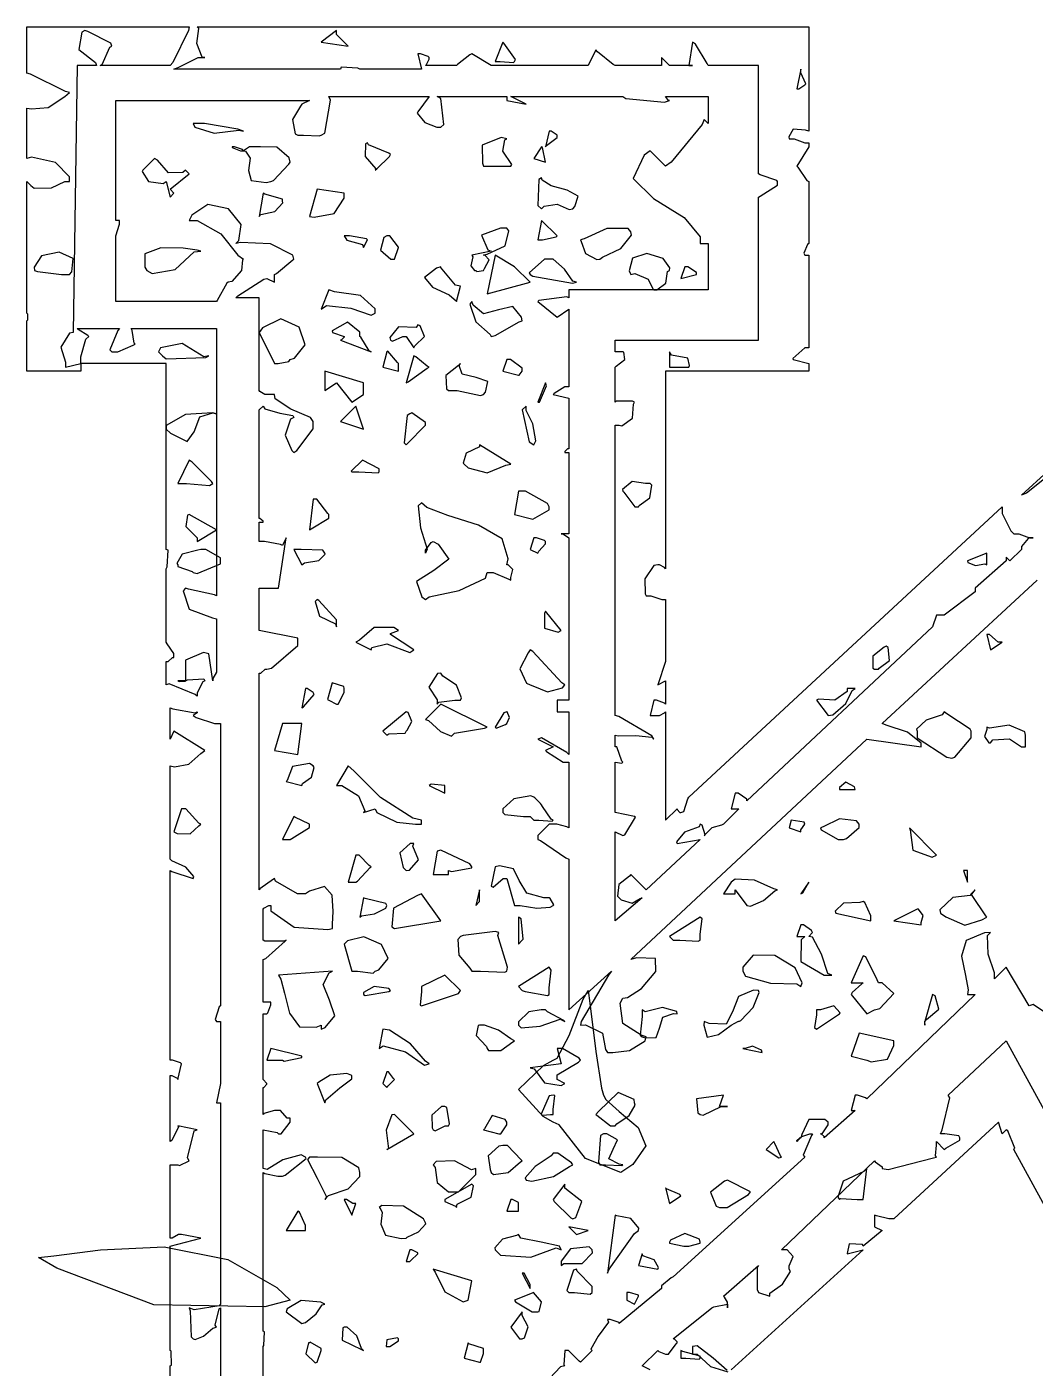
# Model space of a CAD drawing. Extents: x 103 to 248, y 22 to 332.
# Drawn here: x 201.79 to 210.98, y 209.46 to 221.69 of the extents above; entities that cross this region are included whole.
import ezdxf

# ---------------------------------------------------------------- set-up
doc = ezdxf.new("R2010")
doc.units = 0
doc.header["$MEASUREMENT"] = 0

msp = doc.modelspace()

# ---------------------------------------------------------------- linework, layer by layer
at = {"color": 7}
for points in [[(202.212, 218.899), (202.179, 218.893), (202.098, 218.766), (202.142, 218.628), (202.142, 218.582), (202.282, 218.616), (202.282, 218.546), (201.789, 218.546), (201.789, 219.005), (201.797, 219.013), (201.797, 219.067), (201.789, 219.075), (201.789, 220.274), (201.825, 220.24), (201.856, 220.216), (202.014, 220.217), (202.136, 220.274), (202.178, 220.274), (202.178, 220.318), (202.049, 220.448), (201.833, 220.496), (201.789, 220.486), (201.789, 220.945), (201.833, 220.937), (201.983, 220.949), (202.134, 221.051), (202.178, 221.085), (202.142, 221.095), (201.823, 221.254), (201.789, 221.262), (201.789, 221.685), (203.27, 221.685), (203.261, 221.651), (203.12, 221.36), (203.094, 221.332), (202.458, 221.332), (202.476, 221.342), (202.547, 221.5), (202.565, 221.508), (202.555, 221.536), (202.344, 221.642), (202.318, 221.651), (202.289, 221.635), (202.264, 221.478), (202.414, 221.36), (202.424, 221.332), (202.248, 221.332), (202.212, 218.899)], [(203.412, 221.404), (203.387, 221.409), (203.337, 221.532), (203.358, 221.669), (203.34, 221.685), (208.915, 221.685), (208.915, 220.733), (208.887, 220.743), (208.773, 220.752), (208.733, 220.681), (208.738, 220.663), (208.782, 220.663), (208.881, 220.627), (208.915, 220.627), (208.915, 220.592), (208.808, 220.416), (208.817, 220.407), (208.897, 220.284), (208.915, 220.274), (208.915, 219.71), (208.905, 219.702), (208.871, 219.622), (208.88, 219.604), (208.915, 219.604), (208.915, 218.758), (208.879, 218.758), (208.769, 218.663), (208.774, 218.652), (208.915, 218.616), (208.915, 218.546), (207.61, 218.546), (207.61, 216.746), (207.6, 216.756), (207.555, 216.782), (207.54, 216.782), (207.504, 216.774), (207.42, 216.654), (207.424, 216.517), (207.433, 216.499), (207.477, 216.499), (207.577, 216.465), (207.61, 216.465), (207.61, 215.9), (207.54, 215.688), (207.61, 215.724), (207.61, 215.511), (207.6, 215.521), (207.527, 215.547), (207.504, 215.547), (207.469, 215.407), (207.54, 215.407), (207.556, 215.407), (207.6, 215.433), (207.61, 215.441), (207.61, 214.453), (207.716, 214.559), (207.716, 214.551), (207.741, 214.525), (207.75, 214.525), (207.777, 214.534), (207.812, 214.649), (207.822, 214.665), (210.679, 217.311), (210.679, 217.25), (210.757, 217.092), (210.785, 217.065), (210.829, 217.065), (210.928, 217.029), (210.961, 217.029), (210.961, 217.029), (210.934, 217.029), (210.925, 217.029), (210.916, 217.02), (210.855, 216.947), (210.855, 216.922), (210.749, 216.818), (210.715, 216.852), (210.715, 216.818), (210.432, 216.57), (210.432, 216.535), (210.149, 216.323), (210.131, 216.323), (210.092, 216.323), (210.079, 216.323), (210.043, 216.217), (208.351, 214.629), (208.351, 214.647), (208.271, 214.701), (208.245, 214.701), (208.209, 214.559), (208.279, 214.559), (208.139, 214.419), (208.121, 214.41), (208.033, 214.383), (208.033, 214.383), (207.963, 214.313), (207.971, 214.322), (207.945, 214.41), (207.927, 214.419), (207.917, 214.393), (207.782, 214.344), (207.709, 214.256), (207.716, 214.242), (207.927, 214.277), (207.433, 213.819), (207.293, 213.96), (207.283, 213.943), (207.185, 213.867), (207.172, 213.763), (207.187, 213.747), (207.207, 213.727), (207.305, 213.697), (207.38, 213.739), (207.397, 213.747), (207.151, 213.537), (207.151, 214.348), (207.221, 214.313), (207.239, 214.322), (207.336, 214.481), (207.327, 214.489), (207.151, 214.525), (207.151, 214.982), (207.151, 214.982), (207.211, 214.974), (207.221, 214.982), (207.211, 214.992), (207.166, 215.124), (207.151, 215.124), (207.151, 215.23), (207.177, 215.222), (207.339, 215.226), (207.486, 215.212), (207.504, 215.194), (207.486, 215.222), (207.185, 215.398), (207.151, 215.407), (207.151, 218.053), (207.187, 218.053), (207.213, 218.048), (207.309, 218.119), (207.318, 218.247), (207.327, 218.263), (207.309, 218.273), (207.159, 218.273), (207.151, 218.263), (207.151, 218.582), (207.159, 218.591), (207.239, 218.652), (207.229, 218.719), (207.221, 218.722), (207.203, 218.722), (207.151, 218.722), (207.151, 218.722), (207.151, 218.828), (208.456, 218.828), (208.456, 220.133), (208.474, 220.143), (208.632, 220.242), (208.632, 220.274), (208.623, 220.284), (208.474, 220.337), (208.456, 220.346), (208.456, 221.332), (207.998, 221.332), (207.989, 221.35), (207.882, 221.528), (207.856, 221.544), (207.822, 221.332), (207.856, 221.332), (207.646, 221.332), (207.574, 221.404), (207.574, 221.332), (207.151, 221.332), (207.133, 221.342), (206.991, 221.458), (206.974, 221.474), (206.904, 221.332), (206.022, 221.332), (205.846, 221.438), (205.828, 221.43), (205.714, 221.342), (205.705, 221.332), (205.423, 221.332), (205.431, 221.342), (205.457, 221.389), (205.457, 221.404), (205.448, 221.414), (205.376, 221.438), (205.353, 221.438), (205.387, 221.298), (204.823, 221.298), (204.806, 221.307), (204.655, 221.316), (204.647, 221.298), (203.13, 221.298), (203.174, 221.316), (203.352, 221.404), (203.412, 221.404)], [(204.611, 221.651), (204.471, 221.544), (204.717, 221.508), (204.717, 221.508), (204.611, 221.616), (204.611, 221.651)], [(206.058, 221.368), (206.102, 221.368), (206.225, 221.36), (206.235, 221.368), (206.243, 221.386), (206.137, 221.536), (206.128, 221.544), (206.058, 221.368)], [(208.808, 221.121), (208.826, 221.121), (208.88, 221.156), (208.88, 221.156), (208.889, 221.166), (208.844, 221.265), (208.844, 221.298), (208.808, 221.121)], [(203.306, 220.803), (203.32, 220.769), (203.495, 220.716), (203.721, 220.743), (203.765, 220.733), (203.711, 220.751), (203.407, 220.803), (203.306, 220.803)], [(205.952, 220.416), (206.199, 220.416), (206.208, 220.43), (206.127, 220.552), (206.145, 220.655), (206.163, 220.663), (206.113, 220.675), (205.938, 220.606), (205.942, 220.443), (205.952, 220.416)], [(206.551, 220.733), (206.515, 220.592), (206.524, 220.602), (206.622, 220.675), (206.622, 220.698), (206.622, 220.698), (206.568, 220.733), (206.551, 220.733)], [(203.659, 220.592), (203.659, 220.584), (203.737, 220.556), (203.765, 220.556), (203.781, 220.553), (203.823, 220.489), (203.808, 220.376), (203.834, 220.284), (203.969, 220.267), (204.012, 220.274), (204.038, 220.284), (204.178, 220.434), (204.188, 220.45), (204.18, 220.49), (204.068, 220.588), (203.919, 220.592), (203.87, 220.592), (203.87, 220.592), (203.843, 220.592), (203.835, 220.592), (203.817, 220.592), (203.765, 220.556), (203.765, 220.556), (203.755, 220.566), (203.682, 220.592), (203.659, 220.592)], [(204.894, 220.627), (204.877, 220.62), (204.874, 220.504), (204.971, 220.391), (204.964, 220.38), (204.98, 220.39), (205.095, 220.504), (205.104, 220.522), (205.087, 220.532), (204.902, 220.61), (204.894, 220.627)], [(206.411, 220.486), (206.515, 220.45), (206.515, 220.45), (206.489, 220.584), (206.481, 220.592), (206.411, 220.486)], [(203.094, 220.204), (203.27, 220.346), (203.236, 220.38), (203.212, 220.358), (203.08, 220.355), (202.98, 220.47), (202.953, 220.486), (202.847, 220.38), (202.839, 220.365), (202.899, 220.275), (203.032, 220.258), (203.06, 220.274), (203.094, 220.133), (203.13, 220.169), (203.094, 220.204)], [(206.481, 220.31), (206.454, 220.293), (206.445, 220.055), (206.481, 220.027), (206.503, 220.051), (206.622, 220.068), (206.732, 220.02), (206.764, 220.027), (206.783, 220.048), (206.813, 220.141), (206.714, 220.195), (206.569, 220.237), (206.485, 220.288), (206.481, 220.31)], [(204.681, 220.169), (204.435, 220.204), (204.365, 219.957), (204.409, 219.949), (204.589, 219.984), (204.681, 220.124), (204.681, 220.169)], [(203.906, 219.957), (203.922, 219.975), (204.05, 220.001), (204.122, 220.08), (204.118, 220.097), (204.118, 220.115), (203.958, 220.161), (203.942, 220.169), (203.906, 219.957)], [(206.163, 219.851), (206.105, 219.851), (205.934, 219.785), (205.992, 219.651), (206.022, 219.64), (205.846, 219.604), (205.854, 219.588), (205.836, 219.508), (205.869, 219.464), (205.882, 219.464), (205.89, 219.455), (205.952, 219.464), (205.952, 219.464), (205.96, 219.481), (206.004, 219.561), (205.964, 219.604), (205.952, 219.604), (205.986, 219.614), (206.149, 219.688), (206.181, 219.827), (206.163, 219.851)], [(206.481, 219.921), (206.445, 219.745), (206.489, 219.745), (206.612, 219.772), (206.622, 219.781), (206.481, 219.921)], [(207.293, 219.817), (207.269, 219.848), (207.075, 219.847), (206.868, 219.754), (206.834, 219.745), (206.842, 219.728), (206.881, 219.618), (206.983, 219.563), (207.01, 219.568), (207.036, 219.586), (207.203, 219.666), (207.3, 219.786), (207.293, 219.817)], [(204.858, 219.674), (204.894, 219.745), (204.884, 219.754), (204.731, 219.781), (204.681, 219.781), (204.681, 219.781), (204.704, 219.742), (204.848, 219.702), (204.858, 219.674)], [(205.14, 219.568), (205.176, 219.674), (205.176, 219.676), (205.096, 219.781), (205.07, 219.781), (205.044, 219.764), (205.012, 219.648), (205.107, 219.568), (205.14, 219.568)], [(201.859, 219.464), (201.885, 219.455), (202.105, 219.428), (202.178, 219.428), (202.198, 219.452), (202.21, 219.572), (202.084, 219.632), (201.924, 219.597), (201.855, 219.494), (201.859, 219.464)], [(203.376, 219.64), (203.34, 219.65), (203.215, 219.668), (203.01, 219.67), (202.865, 219.615), (202.864, 219.493), (202.883, 219.464), (202.931, 219.437), (203.142, 219.473), (203.313, 219.633), (203.376, 219.64)], [(206.235, 219.498), (206.058, 219.604), (205.986, 219.251), (206.375, 219.358), (206.235, 219.498)], [(207.646, 219.464), (207.65, 219.487), (207.589, 219.572), (207.441, 219.618), (207.308, 219.578), (207.28, 219.46), (207.293, 219.428), (207.329, 219.436), (207.451, 219.385), (207.494, 219.297), (207.504, 219.287), (207.531, 219.287), (207.614, 219.349), (207.628, 219.455), (207.646, 219.464)], [(205.74, 219.322), (205.696, 219.331), (205.559, 219.494), (205.563, 219.498), (205.522, 219.486), (205.412, 219.4), (205.487, 219.313), (205.638, 219.242), (205.706, 219.186), (205.705, 219.181), (205.74, 219.322)], [(206.551, 219.568), (206.507, 219.568), (206.367, 219.443), (206.375, 219.428), (206.401, 219.411), (206.762, 219.349), (206.798, 219.358), (206.765, 219.366), (206.688, 219.476), (206.585, 219.568), (206.551, 219.568)], [(207.786, 219.498), (207.75, 219.392), (207.892, 219.428), (207.892, 219.446), (207.812, 219.498), (207.786, 219.498)], [(204.541, 219.287), (204.471, 219.111), (204.519, 219.144), (204.743, 219.121), (204.928, 219.058), (204.964, 219.075), (204.964, 219.115), (204.83, 219.235), (204.593, 219.269), (204.541, 219.287)], [(205.846, 219.181), (205.826, 219.156), (205.88, 218.996), (206.013, 218.881), (206.022, 218.863), (206.057, 218.873), (206.277, 218.996), (206.305, 219.005), (206.298, 219.04), (206.218, 219.137), (206.089, 219.107), (205.952, 219.069), (205.857, 219.148), (205.846, 219.181)], [(204.928, 218.722), (204.91, 218.732), (204.832, 218.855), (204.823, 218.863), (204.823, 218.899), (204.825, 218.903), (204.712, 218.992), (204.571, 218.914), (204.575, 218.899), (204.681, 218.863), (204.681, 218.855), (204.655, 218.828), (204.647, 218.828), (204.928, 218.722)], [(205.104, 218.828), (205.122, 218.82), (205.215, 218.863), (205.246, 218.863), (205.317, 218.758), (205.325, 218.776), (205.413, 218.864), (205.375, 218.961), (205.353, 218.969), (205.336, 218.946), (205.175, 218.952), (205.098, 218.853), (205.104, 218.828)], [(203.483, 215.724), (203.447, 215.97), (203.4, 215.983), (203.235, 215.914), (203.236, 215.772), (203.236, 215.724), (203.236, 215.724), (203.182, 215.724), (203.164, 215.724), (203.178, 215.717), (203.236, 215.722), (203.236, 215.724), (203.252, 215.733), (203.402, 215.742), (203.412, 215.724), (203.394, 215.715), (203.34, 215.616), (203.34, 215.583), (203.323, 215.601), (203.086, 215.698), (203.06, 215.688), (203.06, 215.9), (203.076, 215.9), (203.116, 215.936), (203.13, 215.936), (203.13, 215.972), (203.068, 216.06), (203.06, 216.076), (203.06, 216.746), (203.068, 216.764), (203.076, 216.914), (203.06, 216.922), (203.06, 218.616), (202.282, 218.616), (202.282, 218.678), (202.326, 218.837), (202.354, 218.863), (202.344, 218.873), (202.256, 218.926), (202.248, 218.935), (202.635, 218.935), (202.617, 218.917), (202.547, 218.74), (202.565, 218.722), (202.617, 218.722), (202.759, 218.784), (202.777, 218.792), (202.767, 218.802), (202.75, 218.917), (202.741, 218.935), (203.517, 218.935), (203.517, 218.157), (203.481, 218.167), (203.235, 218.153), (203.06, 218.051), (203.06, 218.017), (203.098, 217.981), (203.25, 217.905), (203.314, 217.995), (203.365, 218.131), (203.484, 218.168), (203.517, 218.157), (203.517, 216.499), (203.499, 216.509), (203.262, 216.561), (203.236, 216.57), (203.215, 216.545), (203.27, 216.377), (203.481, 216.298), (203.517, 216.289), (203.517, 215.83), (203.517, 215.804), (203.483, 215.744), (203.483, 215.724)], [(203.447, 218.686), (203.402, 218.678), (203.204, 218.798), (203.006, 218.759), (202.988, 218.722), (203.024, 218.686), (203.058, 218.66), (203.419, 218.67), (203.447, 218.686)], [(205.07, 218.722), (205.034, 218.582), (205.176, 218.546), (205.176, 218.616), (205.166, 218.626), (205.078, 218.728), (205.07, 218.722)], [(207.646, 218.722), (207.646, 218.582), (207.822, 218.582), (207.83, 218.597), (207.812, 218.666), (207.666, 218.693), (207.646, 218.722)], [(205.246, 218.44), (205.263, 218.45), (205.439, 218.573), (205.457, 218.582), (205.439, 218.591), (205.333, 218.678), (205.317, 218.686), (205.246, 218.44)], [(205.633, 218.369), (205.712, 218.369), (205.925, 218.325), (205.952, 218.333), (205.97, 218.356), (205.992, 218.453), (205.884, 218.489), (205.758, 218.518), (205.73, 218.599), (205.74, 218.616), (205.722, 218.599), (205.607, 218.507), (205.613, 218.386), (205.633, 218.369)], [(206.163, 218.652), (206.128, 218.546), (206.269, 218.51), (206.277, 218.51), (206.305, 218.546), (206.305, 218.546), (206.305, 218.573), (206.197, 218.652), (206.163, 218.652)], [(204.858, 218.333), (204.858, 218.333), (204.858, 218.414), (204.858, 218.44), (204.505, 218.546), (204.505, 218.369), (204.611, 218.44), (204.752, 218.263), (204.858, 218.333)], [(206.515, 218.44), (206.445, 218.263), (206.462, 218.263), (206.524, 218.414), (206.515, 218.44)], [(204.858, 218.017), (204.788, 218.229), (204.647, 218.087), (204.858, 218.017)], [(206.339, 218.229), (206.303, 218.194), (206.367, 217.902), (206.411, 217.876), (206.427, 217.912), (206.401, 218.066), (206.339, 218.189), (206.339, 218.229)], [(205.246, 217.876), (205.263, 217.894), (205.413, 218.044), (205.423, 218.053), (205.423, 218.079), (205.299, 218.167), (205.281, 218.157), (205.255, 218.141), (205.228, 217.894), (205.246, 217.876)], [(205.916, 217.876), (205.916, 217.858), (205.792, 217.8), (205.766, 217.707), (205.776, 217.7), (205.811, 217.664), (205.986, 217.621), (206.155, 217.691), (206.199, 217.7), (205.916, 217.876)], [(203.164, 217.523), (203.243, 217.523), (203.455, 217.506), (203.483, 217.523), (203.473, 217.541), (203.296, 217.718), (203.27, 217.734), (203.164, 217.523)], [(204.752, 217.628), (204.814, 217.628), (204.99, 217.62), (205, 217.628), (205, 217.656), (204.848, 217.734), (204.746, 217.636), (204.752, 217.628)], [(207.221, 217.452), (207.229, 217.443), (207.329, 217.311), (207.363, 217.311), (207.371, 217.321), (207.468, 217.391), (207.484, 217.507), (207.469, 217.523), (207.428, 217.523), (207.305, 217.541), (207.217, 217.468), (207.221, 217.452)], [(204.365, 217.099), (204.381, 217.109), (204.541, 217.208), (204.541, 217.241), (204.531, 217.25), (204.432, 217.381), (204.399, 217.381), (204.365, 217.099)], [(206.551, 217.311), (206.533, 217.339), (206.335, 217.452), (206.269, 217.452), (206.235, 217.241), (206.375, 217.205), (206.401, 217.197), (206.551, 217.284), (206.551, 217.311)], [(205.423, 216.465), (205.457, 216.491), (205.73, 216.549), (205.969, 216.659), (205.986, 216.712), (206.039, 216.712), (206.181, 216.651), (206.199, 216.642), (206.199, 216.666), (206.219, 216.739), (206.177, 216.782), (206.163, 216.782), (206.175, 216.836), (206.12, 217.019), (205.907, 217.144), (205.627, 217.23), (205.435, 217.305), (205.387, 217.347), (205.357, 217.318), (205.377, 217.118), (205.439, 216.924), (205.423, 216.888), (205.423, 216.916), (205.475, 216.986), (205.493, 216.994), (205.537, 216.969), (205.635, 216.833), (205.497, 216.73), (205.339, 216.628), (205.39, 216.49), (205.423, 216.465)], [(203.517, 217.099), (203.27, 217.241), (203.254, 217.235), (203.238, 217.13), (203.34, 217.029), (203.34, 216.994), (203.517, 217.099)], [(206.515, 216.994), (206.506, 217.004), (206.434, 217.029), (206.411, 217.029), (206.375, 216.922), (206.445, 216.888), (206.454, 216.906), (206.515, 216.972), (206.515, 216.994)], [(203.164, 216.782), (203.164, 216.765), (203.296, 216.721), (203.306, 216.712), (203.34, 216.703), (203.553, 216.79), (203.553, 216.818), (203.553, 216.844), (203.42, 216.922), (203.376, 216.922), (203.349, 216.914), (203.204, 216.88), (203.156, 216.794), (203.164, 216.782)], [(204.505, 216.888), (204.487, 216.916), (204.289, 216.922), (204.222, 216.922), (204.294, 216.782), (204.32, 216.8), (204.451, 216.822), (204.508, 216.878), (204.505, 216.888)], [(210.538, 216.888), (210.362, 216.818), (210.366, 216.803), (210.436, 216.774), (210.52, 216.791), (210.538, 216.782), (210.538, 216.809), (210.538, 216.869), (210.538, 216.888)], [(204.435, 216.465), (204.418, 216.446), (204.457, 216.315), (204.602, 216.245), (204.611, 216.217), (204.611, 216.279), (204.451, 216.457), (204.435, 216.465)], [(206.658, 216.183), (206.515, 216.359), (206.506, 216.342), (206.507, 216.204), (206.633, 216.169), (206.658, 216.183)], [(204.788, 216.076), (204.928, 216.006), (204.932, 216.027), (205.069, 216.06), (205.28, 215.983), (205.317, 216.006), (205.104, 216.147), (205.104, 216.156), (205.176, 216.183), (205.176, 216.183), (205.135, 216.21), (204.954, 216.209), (204.822, 216.094), (204.788, 216.076)], [(210.679, 216.076), (210.643, 216.076), (210.564, 216.147), (210.538, 216.147), (210.572, 216.006), (210.679, 216.076)], [(209.62, 216.04), (209.602, 216.032), (209.5, 215.95), (209.498, 215.841), (209.514, 215.83), (209.55, 215.83), (209.558, 215.839), (209.651, 215.91), (209.64, 216.027), (209.62, 216.04)], [(206.375, 216.006), (206.357, 215.98), (206.281, 215.835), (206.342, 215.702), (206.375, 215.688), (206.401, 215.68), (206.533, 215.623), (206.67, 215.659), (206.692, 215.688), (206.666, 215.706), (206.401, 215.99), (206.375, 216.006)], [(205.74, 215.547), (205.751, 215.57), (205.704, 215.684), (205.58, 215.768), (205.563, 215.794), (205.532, 215.79), (205.453, 215.667), (205.529, 215.551), (205.529, 215.511), (205.545, 215.529), (205.69, 215.547), (205.74, 215.547)], [(204.541, 215.547), (204.611, 215.511), (204.628, 215.511), (204.681, 215.619), (204.681, 215.653), (204.678, 215.671), (204.571, 215.707), (204.53, 215.553), (204.541, 215.547)], [(204.399, 215.617), (204.399, 215.617), (204.345, 215.653), (204.329, 215.653), (204.294, 215.477), (204.311, 215.487), (204.407, 215.601), (204.399, 215.617)], [(208.985, 215.547), (209.091, 215.407), (209.134, 215.414), (209.254, 215.517), (209.312, 215.637), (209.338, 215.653), (209.267, 215.653), (209.267, 215.627), (209.153, 215.549), (209.003, 215.557), (208.985, 215.547)], [(205.034, 215.265), (205.07, 215.23), (205.087, 215.24), (205.237, 215.248), (205.246, 215.265), (205.255, 215.275), (205.299, 215.354), (205.264, 215.436), (205.246, 215.441), (205.034, 215.265)], [(205.669, 215.23), (205.686, 215.248), (205.96, 215.292), (205.986, 215.301), (205.563, 215.511), (205.423, 215.371), (205.449, 215.363), (205.559, 215.261), (205.66, 215.221), (205.669, 215.23)], [(206.163, 215.441), (206.137, 215.433), (206.058, 215.301), (206.058, 215.301), (206.066, 215.292), (206.153, 215.327), (206.163, 215.335), (206.163, 215.335), (206.189, 215.389), (206.168, 215.441), (206.163, 215.441)], [(210.149, 215.441), (210.131, 215.415), (209.985, 215.367), (209.897, 215.284), (209.903, 215.265), (209.903, 215.204), (210.175, 215.028), (210.22, 215.018), (210.246, 215.028), (210.396, 215.205), (210.396, 215.265), (210.386, 215.283), (210.175, 215.424), (210.149, 215.441)], [(204.118, 215.335), (204.046, 215.088), (204.258, 215.054), (204.294, 215.335), (204.118, 215.335)], [(210.538, 215.301), (210.538, 215.28), (210.516, 215.217), (210.557, 215.158), (210.572, 215.158), (210.592, 215.186), (210.745, 215.196), (210.854, 215.124), (210.891, 215.124), (210.891, 215.23), (210.885, 215.259), (210.741, 215.319), (210.564, 215.292), (210.538, 215.301)], [(204.399, 214.948), (204.366, 214.97), (204.209, 214.944), (204.161, 214.816), (204.152, 214.806), (204.294, 214.771), (204.302, 214.789), (204.385, 214.847), (204.409, 214.933), (204.399, 214.948)], [(204.717, 214.948), (204.611, 214.771), (204.661, 214.771), (204.812, 214.675), (204.87, 214.539), (204.858, 214.525), (204.964, 214.559), (204.98, 214.525), (205.161, 214.437), (205.33, 214.419), (205.387, 214.419), (205.387, 214.453), (205.307, 214.471), (205.012, 214.661), (204.77, 214.904), (204.717, 214.948)], [(205.457, 214.771), (205.599, 214.701), (205.599, 214.771), (205.599, 214.771), (205.475, 214.781), (205.457, 214.771)], [(209.338, 214.735), (209.331, 214.758), (209.254, 214.802), (209.197, 214.752), (209.197, 214.735), (209.338, 214.735)], [(203.376, 214.419), (203.358, 214.428), (203.238, 214.559), (203.2, 214.559), (203.13, 214.348), (203.16, 214.333), (203.279, 214.331), (203.358, 214.402), (203.376, 214.419)], [(206.128, 214.525), (206.145, 214.507), (206.317, 214.489), (206.375, 214.489), (206.375, 214.489), (206.411, 214.453), (206.411, 214.453), (206.455, 214.453), (206.577, 214.445), (206.587, 214.453), (206.569, 214.463), (206.489, 214.579), (206.481, 214.595), (206.471, 214.605), (206.419, 214.657), (206.411, 214.665), (206.383, 214.675), (206.229, 214.649), (206.128, 214.556), (206.128, 214.525)], [(204.222, 214.489), (204.118, 214.277), (204.188, 214.277), (204.205, 214.286), (204.365, 214.386), (204.365, 214.419), (204.365, 214.419), (204.231, 214.481), (204.222, 214.489)], [(208.738, 214.383), (208.844, 214.348), (208.844, 214.366), (208.881, 214.417), (208.88, 214.419), (208.873, 214.437), (208.755, 214.454), (208.737, 214.384), (208.738, 214.383)], [(209.021, 214.383), (209.029, 214.366), (209.182, 214.277), (209.233, 214.277), (209.259, 214.286), (209.374, 214.386), (209.374, 214.419), (209.352, 214.448), (209.197, 214.467), (209.047, 214.393), (209.021, 214.383)], [(210.079, 214.136), (209.833, 214.383), (209.841, 214.366), (209.863, 214.182), (210.041, 214.117), (210.079, 214.136)], [(205.246, 213.996), (205.277, 214), (205.359, 214.092), (205.307, 214.216), (205.317, 214.242), (205.284, 214.242), (205.189, 214.158), (205.219, 214.022), (205.246, 213.996)], [(204.788, 213.89), (204.804, 213.899), (204.918, 214.022), (204.928, 214.03), (204.91, 214.04), (204.818, 214.136), (204.788, 214.136), (204.717, 213.89), (204.788, 213.89)], [(205.633, 213.996), (205.66, 213.987), (205.846, 214.02), (205.846, 214.03), (205.828, 214.057), (205.563, 214.182), (205.529, 214.172), (205.493, 213.96), (205.633, 213.96), (205.633, 213.996)], [(206.587, 213.677), (206.591, 213.683), (206.56, 213.739), (206.551, 213.747), (206.5, 213.745), (206.345, 213.788), (206.277, 213.903), (206.223, 214.011), (206.097, 214.038), (206.058, 214.03), (206.022, 213.854), (206.039, 213.845), (206.131, 213.924), (206.163, 213.924), (206.235, 213.677), (206.284, 213.677), (206.437, 213.651), (206.56, 213.661), (206.587, 213.677)], [(210.362, 213.89), (210.362, 213.996), (210.326, 213.996), (210.362, 213.89)], [(208.209, 213.89), (208.209, 213.89), (208.209, 213.89), (208.209, 213.89), (208.139, 213.783), (208.245, 213.783), (208.245, 213.819), (208.351, 213.677), (208.384, 213.67), (208.504, 213.723), (208.606, 213.811), (208.632, 213.819), (208.596, 213.829), (208.42, 213.908), (208.244, 213.917), (208.209, 213.89)], [(208.915, 213.89), (208.844, 213.783), (208.861, 213.793), (208.915, 213.89), (208.915, 213.89)], [(205.07, 213.677), (205.06, 213.695), (204.874, 213.739), (204.858, 213.747), (204.823, 213.571), (204.84, 213.581), (204.958, 213.599), (205.06, 213.652), (205.07, 213.677)], [(205.14, 213.467), (205.563, 213.537), (205.387, 213.783), (205.351, 213.767), (205.131, 213.652), (205.117, 213.482), (205.14, 213.467)], [(205.916, 213.819), (205.882, 213.677), (205.916, 213.713), (205.916, 213.741), (205.916, 213.819), (205.916, 213.819)], [(209.48, 213.537), (209.48, 213.581), (209.426, 213.705), (209.41, 213.713), (209.382, 213.705), (209.232, 213.699), (209.157, 213.625), (209.161, 213.607), (209.48, 213.537)], [(210.115, 213.607), (210.166, 213.574), (210.338, 213.498), (210.494, 213.545), (210.538, 213.571), (210.528, 213.581), (210.404, 213.767), (210.396, 213.783), (210.404, 213.783), (210.432, 213.819), (210.432, 213.819), (210.432, 213.819), (210.396, 213.783), (210.396, 213.783), (210.386, 213.767), (210.228, 213.749), (210.11, 213.637), (210.115, 213.607)], [(209.903, 213.643), (209.69, 213.537), (209.939, 213.501), (209.939, 213.523), (209.959, 213.586), (209.917, 213.643), (209.903, 213.643)], [(206.269, 213.571), (206.269, 213.324), (206.305, 213.36), (206.313, 213.37), (206.295, 213.555), (206.269, 213.571)], [(207.927, 213.571), (207.646, 213.395), (207.68, 213.36), (207.741, 213.36), (207.909, 213.352), (207.927, 213.36), (207.927, 213.414), (207.945, 213.555), (207.927, 213.571)], [(208.844, 213.501), (208.808, 213.395), (208.88, 213.395), (208.847, 213.363), (208.844, 213.166), (209.055, 213.042), (209.127, 213.042), (209.09, 213.057), (209.033, 213.233), (208.949, 213.389), (208.915, 213.395), (208.951, 213.431), (208.941, 213.449), (208.868, 213.501), (208.844, 213.501)], [(204.964, 213.078), (204.998, 213.09), (205.082, 213.192), (205.02, 213.322), (204.859, 213.391), (204.712, 213.355), (204.681, 213.324), (204.752, 213.078), (204.804, 213.078), (204.946, 213.061), (204.964, 213.078)], [(205.846, 213.078), (205.925, 213.078), (206.145, 213.07), (206.163, 213.078), (206.171, 213.114), (206.083, 213.404), (206.092, 213.431), (206.057, 213.44), (205.766, 213.404), (205.74, 213.395), (205.718, 213.367), (205.726, 213.224), (205.828, 213.105), (205.846, 213.078)], [(208.315, 213.078), (208.339, 213.031), (208.566, 212.968), (208.808, 212.963), (208.844, 212.937), (208.854, 212.973), (208.791, 213.108), (208.606, 213.22), (208.408, 213.225), (208.315, 213.115), (208.315, 213.078)], [(209.41, 213.218), (209.303, 212.972), (209.33, 212.972), (209.389, 212.972), (209.41, 212.972), (209.4, 212.963), (209.312, 212.883), (209.303, 212.865), (209.444, 212.689), (209.514, 212.725), (209.564, 212.737), (209.69, 212.875), (209.585, 212.972), (209.55, 212.972), (209.54, 212.999), (209.436, 213.21), (209.41, 213.218)], [(206.551, 212.865), (206.551, 212.927), (206.568, 213.087), (206.551, 213.114), (206.269, 212.937), (206.305, 212.901), (206.331, 212.893), (206.533, 212.857), (206.551, 212.865)], [(204.471, 212.585), (204.471, 212.549), (204.508, 212.564), (204.596, 212.671), (204.549, 212.813), (204.49, 212.956), (204.546, 213.064), (204.575, 213.078), (204.082, 213.042), (204.103, 213.006), (204.137, 212.877), (204.182, 212.695), (204.275, 212.572), (204.427, 212.568), (204.471, 212.585)], [(205.387, 212.761), (205.413, 212.771), (205.722, 212.875), (205.74, 212.901), (205.599, 213.042), (205.387, 212.937), (205.387, 212.893), (205.373, 212.768), (205.387, 212.761)], [(205.104, 212.901), (205.087, 212.919), (204.954, 212.937), (204.858, 212.883), (204.858, 212.865), (204.874, 212.857), (205.087, 212.893), (205.104, 212.901)], [(207.963, 212.619), (207.958, 212.585), (207.991, 212.476), (208.093, 212.5), (208.209, 212.585), (208.275, 212.623), (208.279, 212.619), (208.297, 212.629), (208.408, 212.748), (208.464, 212.885), (208.456, 212.901), (208.412, 212.906), (208.274, 212.848), (208.221, 212.708), (208.162, 212.594), (208.007, 212.601), (207.963, 212.619)], [(210.043, 212.865), (209.973, 212.619), (209.969, 212.615), (209.972, 212.585), (209.973, 212.585), (209.973, 212.619), (209.99, 212.637), (210.1, 212.731), (210.068, 212.852), (210.043, 212.865)], [(206.269, 212.585), (206.294, 212.56), (206.467, 212.576), (206.651, 212.64), (206.692, 212.619), (206.682, 212.629), (206.533, 212.708), (206.515, 212.725), (206.477, 212.725), (206.365, 212.708), (206.269, 212.616), (206.269, 212.585)], [(207.397, 212.478), (207.425, 212.469), (207.526, 212.473), (207.556, 212.558), (207.586, 212.658), (207.684, 212.693), (207.716, 212.689), (207.712, 212.71), (207.582, 212.747), (207.424, 212.708), (207.397, 212.725), (207.397, 212.664), (207.38, 212.496), (207.397, 212.478)], [(208.985, 212.549), (209.197, 212.689), (209.201, 212.699), (209.144, 212.761), (209.024, 212.725), (208.985, 212.725), (208.985, 212.681), (208.969, 212.565), (208.985, 212.549)], [(205.457, 212.232), (205.421, 212.258), (205.285, 212.416), (205.095, 212.54), (205.034, 212.549), (205, 212.372), (205.038, 212.397), (205.241, 212.342), (205.414, 212.221), (205.457, 212.232)], [(206.235, 212.442), (206.199, 212.46), (206.087, 212.54), (205.959, 212.585), (205.916, 212.585), (205.902, 212.582), (205.884, 212.492), (205.977, 212.39), (205.986, 212.372), (205.998, 212.356), (206.11, 212.356), (206.217, 212.434), (206.235, 212.442)], [(209.69, 212.442), (209.374, 212.513), (209.303, 212.302), (209.444, 212.266), (209.483, 212.251), (209.633, 212.276), (209.69, 212.401), (209.69, 212.442)], [(204.118, 212.266), (204.134, 212.258), (204.294, 212.291), (204.294, 212.302), (204.012, 212.372), (203.976, 212.266), (204.118, 212.266)], [(206.834, 212.266), (206.824, 212.284), (206.671, 212.372), (206.622, 212.372), (206.658, 212.232), (206.375, 212.196), (206.412, 212.189), (206.506, 212.059), (206.658, 212.036), (206.692, 212.055), (206.622, 212.09), (206.622, 212.134), (206.816, 212.249), (206.834, 212.266)], [(208.492, 212.336), (208.485, 212.357), (208.403, 212.394), (208.337, 212.372), (208.315, 212.372), (208.492, 212.336)], [(204.435, 212.055), (204.505, 211.879), (204.513, 211.905), (204.641, 212.015), (204.752, 212.098), (204.752, 212.126), (204.707, 212.144), (204.553, 212.13), (204.451, 212.065), (204.435, 212.055)], [(205.14, 212.09), (205.131, 212.1), (205.085, 212.16), (205.07, 212.16), (205.034, 212.055), (205.07, 212.019), (205.078, 212.029), (205.14, 212.09), (205.14, 212.09)], [(206.587, 211.949), (206.551, 211.941), (206.478, 211.774), (206.481, 211.773), (206.489, 211.764), (206.562, 211.773), (206.587, 211.773), (206.587, 211.817), (206.6, 211.944), (206.587, 211.949)], [(207.151, 211.667), (207.167, 211.685), (207.278, 211.761), (207.334, 211.857), (207.327, 211.879), (207.323, 211.907), (207.177, 211.971), (207, 211.8), (206.974, 211.773), (206.983, 211.764), (207.108, 211.667), (207.151, 211.667)], [(207.927, 211.773), (207.953, 211.764), (208.118, 211.843), (208.175, 211.843), (208.103, 211.843), (208.139, 211.949), (207.892, 211.913), (207.892, 211.913), (207.905, 211.788), (207.927, 211.773)], [(205.07, 211.454), (205.317, 211.596), (205.14, 211.773), (205.117, 211.77), (205.064, 211.628), (205.084, 211.46), (205.07, 211.454)], [(205.493, 211.631), (205.51, 211.623), (205.602, 211.667), (205.633, 211.667), (205.642, 211.685), (205.616, 211.835), (205.599, 211.843), (205.569, 211.843), (205.479, 211.764), (205.484, 211.649), (205.493, 211.631)], [(206.092, 211.596), (206.109, 211.596), (206.163, 211.676), (206.163, 211.703), (206.15, 211.727), (206.03, 211.761), (205.96, 211.641), (205.952, 211.631), (206.092, 211.596)], [(207.01, 211.314), (207.063, 211.314), (207.211, 211.306), (207.221, 211.314), (207.188, 211.318), (207.094, 211.369), (207.133, 211.456), (207.172, 211.542), (207.076, 211.594), (207.045, 211.596), (207.018, 211.58), (207, 211.341), (207.01, 211.314)], [(208.528, 211.454), (208.536, 211.446), (208.642, 211.377), (208.668, 211.384), (208.659, 211.394), (208.606, 211.508), (208.598, 211.526), (208.528, 211.454)], [(204.823, 211.244), (204.815, 211.285), (204.659, 211.38), (204.438, 211.384), (204.365, 211.384), (204.348, 211.362), (204.435, 211.191), (204.521, 211.02), (204.505, 210.997), (204.539, 211.033), (204.717, 211.093), (204.823, 211.206), (204.823, 211.244)], [(206.305, 211.35), (206.295, 211.359), (206.17, 211.49), (206.128, 211.49), (206.091, 211.483), (205.995, 211.394), (206.013, 211.271), (206.022, 211.244), (206.042, 211.224), (206.177, 211.244), (206.287, 211.341), (206.305, 211.35)], [(206.587, 211.42), (206.569, 211.394), (206.423, 211.297), (206.332, 211.195), (206.339, 211.173), (206.392, 211.165), (206.59, 211.205), (206.736, 211.297), (206.764, 211.314), (206.754, 211.332), (206.629, 211.42), (206.587, 211.42)], [(205.493, 211.314), (205.51, 211.288), (205.528, 211.151), (205.633, 211.067), (205.669, 211.067), (205.722, 211.067), (205.882, 211.226), (205.882, 211.278), (205.843, 211.266), (205.687, 211.35), (205.521, 211.343), (205.493, 211.314)], [(209.197, 210.997), (209.205, 211.007), (209.358, 210.997), (209.41, 210.997), (209.444, 211.278), (209.416, 211.252), (209.228, 211.165), (209.179, 211.019), (209.197, 210.997)], [(205.705, 210.925), (205.712, 210.955), (205.84, 211.019), (205.86, 211.121), (205.846, 211.138), (205.599, 210.997), (205.599, 210.979), (205.696, 210.935), (205.705, 210.925)], [(206.692, 211.138), (206.587, 210.997), (206.595, 210.979), (206.746, 210.83), (206.764, 210.821), (206.794, 210.832), (206.846, 210.979), (206.692, 211.099), (206.692, 211.138)], [(208.103, 210.925), (208.173, 210.925), (208.367, 211.041), (208.385, 211.067), (208.175, 211.173), (208.147, 211.165), (208.019, 211.063), (208.073, 210.935), (208.103, 210.925)], [(207.75, 211.031), (207.741, 211.041), (207.618, 211.093), (207.61, 211.102), (207.646, 210.961), (207.75, 211.031)], [(204.329, 210.715), (204.329, 210.759), (204.275, 210.882), (204.258, 210.891), (204.152, 210.715), (204.196, 210.715), (204.295, 210.715), (204.329, 210.715)], [(204.681, 210.997), (204.752, 210.855), (204.788, 210.961), (204.76, 210.961), (204.701, 210.997), (204.681, 210.997)], [(205.246, 210.644), (205.255, 210.654), (205.359, 210.702), (205.427, 210.775), (205.423, 210.785), (205.405, 210.821), (205.223, 210.935), (205.026, 210.943), (205, 210.925), (205.007, 210.925), (205.027, 210.877), (205.016, 210.772), (205.058, 210.673), (205.2, 210.64), (205.246, 210.644)], [(206.269, 210.891), (206.269, 210.961), (206.269, 210.971), (206.215, 210.997), (206.199, 210.997), (206.163, 210.891), (206.269, 210.891)], [(207.363, 210.715), (207.367, 210.736), (207.295, 210.825), (207.167, 210.847), (207.151, 210.855), (207.081, 210.326), (207.097, 210.362), (207.327, 210.688), (207.363, 210.715)], [(206.658, 210.538), (206.645, 210.57), (206.476, 210.608), (206.29, 210.644), (206.269, 210.679), (206.251, 210.67), (206.123, 210.636), (206.053, 210.556), (206.058, 210.538), (206.106, 210.49), (206.383, 210.472), (206.613, 210.556), (206.658, 210.538)], [(206.728, 210.749), (206.798, 210.679), (206.904, 210.715), (206.728, 210.749)], [(207.927, 210.608), (207.92, 210.636), (207.786, 210.688), (207.654, 210.626), (207.646, 210.608), (207.646, 210.6), (207.778, 210.572), (207.822, 210.572), (207.823, 210.57), (207.927, 210.599), (207.927, 210.608)], [(205.353, 210.502), (205.353, 210.512), (205.299, 210.538), (205.281, 210.538), (205.246, 210.432), (205.281, 210.432), (205.289, 210.441), (205.353, 210.502), (205.353, 210.502)], [(206.94, 210.538), (206.914, 210.564), (206.744, 210.548), (206.658, 210.435), (206.658, 210.396), (206.684, 210.414), (206.851, 210.415), (206.944, 210.512), (206.94, 210.538)], [(207.54, 210.362), (207.545, 210.376), (207.508, 210.446), (207.404, 210.482), (207.397, 210.502), (207.363, 210.396), (207.54, 210.362)], [(205.493, 210.362), (205.51, 210.336), (205.598, 210.155), (205.767, 210.065), (205.81, 210.079), (205.846, 210.256), (205.493, 210.362)], [(206.375, 210.185), (206.375, 210.221), (206.321, 210.326), (206.305, 210.326), (206.375, 210.185)], [(206.94, 210.149), (206.94, 210.203), (206.806, 210.345), (206.798, 210.362), (206.77, 210.353), (206.71, 210.167), (206.728, 210.149), (206.78, 210.149), (206.922, 210.133), (206.94, 210.149)], [(204.152, 209.973), (204.294, 209.867), (204.329, 209.875), (204.425, 209.956), (204.48, 210.036), (204.505, 210.043), (204.469, 210.061), (204.289, 210.075), (204.161, 210), (204.152, 209.973)], [(206.445, 209.973), (206.458, 209.976), (206.48, 210.063), (206.408, 210.148), (206.411, 210.149), (206.235, 210.079), (206.243, 210.063), (206.394, 209.973), (206.445, 209.973)], [(207.257, 210.079), (207.327, 210.043), (207.363, 210.115), (207.363, 210.125), (207.283, 210.149), (207.257, 210.149), (207.257, 210.079)], [(206.199, 209.833), (206.207, 209.824), (206.28, 209.726), (206.305, 209.726), (206.325, 209.737), (206.357, 209.837), (206.305, 209.94), (206.305, 209.973), (206.199, 209.833)], [(204.858, 209.62), (204.84, 209.638), (204.796, 209.754), (204.709, 209.833), (204.681, 209.833), (204.668, 209.828), (204.663, 209.714), (204.84, 209.63), (204.858, 209.62)], [(204.435, 209.514), (204.471, 209.62), (204.471, 209.638), (204.37, 209.697), (204.365, 209.69), (204.356, 209.69), (204.333, 209.59), (204.417, 209.509), (204.435, 209.514)], [(205.07, 209.656), (205.096, 209.656), (205.176, 209.71), (205.176, 209.726), (205.166, 209.736), (205.069, 209.718), (205.064, 209.658), (205.07, 209.656)], [(205.81, 209.69), (205.776, 209.55), (205.916, 209.514), (205.925, 209.514), (205.952, 209.594), (205.952, 209.62), (205.952, 209.638), (205.818, 209.682), (205.81, 209.69)], [(207.75, 209.62), (207.75, 209.55), (207.794, 209.55), (207.917, 209.542), (207.927, 209.55), (207.927, 209.568), (207.768, 209.612), (207.75, 209.62)]]:
    msp.add_lwpolyline(points, close=True, dxfattribs=at)
for points in [[(203.942, 208.985), (203.942, 209.656), (203.95, 209.666), (203.955, 209.79), (203.942, 209.797), (203.942, 211.244), (203.958, 211.235), (204.078, 211.208), (204.118, 211.208), (204.144, 211.218), (204.336, 211.37), (204.329, 211.384), (204.29, 211.404), (204.122, 211.358), (203.98, 211.271), (203.942, 211.278), (203.942, 211.631), (203.942, 211.631), (204.072, 211.606), (204.082, 211.596), (204.108, 211.596), (204.188, 211.703), (204.188, 211.737), (204.161, 211.737), (204.101, 211.807), (204.082, 211.807), (204.046, 211.807), (203.95, 211.782), (203.942, 211.773), (203.942, 212.019), (203.95, 212.019), (203.976, 212.047), (203.976, 212.055), (203.942, 212.09), (203.942, 212.689), (203.976, 212.689), (203.984, 212.699), (204.012, 212.772), (204.012, 212.795), (204.012, 212.795), (203.958, 212.795), (203.942, 212.795), (203.942, 213.184), (203.968, 213.193), (204.143, 213.352), (204.152, 213.36), (204.134, 213.352), (203.958, 213.352), (203.942, 213.36), (203.942, 213.643), (203.95, 213.652), (203.995, 213.677), (204.012, 213.677), (204.012, 213.629), (204.227, 213.48), (204.531, 213.458), (204.575, 213.467), (204.575, 213.505), (204.581, 213.621), (204.571, 213.771), (204.501, 213.85), (204.366, 213.808), (204.329, 213.783), (204.257, 213.783), (204.054, 213.898), (204.046, 213.924), (204.036, 213.916), (203.914, 213.829), (203.906, 213.819), (203.906, 215.794), (203.922, 215.794), (203.962, 215.83), (203.976, 215.83), (204.02, 215.839), (204.258, 216.045), (204.258, 216.112), (203.906, 216.183), (203.906, 216.57), (204.082, 216.57), (204.152, 217.029), (204.118, 216.958), (204.1, 216.968), (203.954, 216.994), (203.906, 216.994), (203.906, 217.171), (203.906, 217.171), (203.942, 217.171), (203.942, 217.171), (203.942, 217.18), (203.914, 217.205), (203.906, 217.205), (203.906, 218.193), (203.942, 218.229), (203.958, 218.203), (204.094, 218.163), (204.213, 218.141), (204.222, 218.123), (204.191, 218.108), (204.143, 217.964), (204.205, 217.822), (204.222, 217.804), (204.249, 217.822), (204.399, 218.021), (204.399, 218.087), (204.373, 218.123), (204.196, 218.199), (204.053, 218.295), (204.046, 218.333), (203.976, 218.333), (203.958, 218.333), (203.914, 218.361), (203.906, 218.369), (203.906, 218.899), (204.046, 218.616), (204.081, 218.616), (204.178, 218.635), (204.188, 218.652), (204.228, 218.664), (204.327, 218.786), (204.271, 218.948), (204.103, 219.024), (203.936, 218.943), (203.906, 218.899), (203.906, 219.215), (203.693, 219.215), (203.711, 219.233), (203.948, 219.384), (203.976, 219.392), (204.046, 219.358), (204.046, 219.428), (204.064, 219.437), (204.213, 219.56), (204.222, 219.568), (204.213, 219.604), (204.01, 219.706), (203.737, 219.72), (203.693, 219.71), (203.721, 219.738), (203.742, 219.883), (203.627, 220.027), (203.44, 220.067), (203.292, 219.968), (203.27, 219.921), (203.342, 219.921), (203.557, 219.799), (203.711, 219.604), (203.765, 219.568), (203.755, 219.56), (203.746, 219.464), (203.658, 219.364), (203.623, 219.358), (203.613, 219.349), (203.525, 219.191), (203.517, 219.181), (202.601, 219.181), (202.601, 219.781), (202.601, 219.781), (202.635, 219.887), (202.635, 219.921), (202.601, 219.921), (202.601, 221.015), (202.777, 221.015), (202.777, 221.015), (202.829, 221.015), (202.847, 221.015), (204.365, 221.015), (204.294, 220.979), (204.284, 220.963), (204.21, 220.839), (204.235, 220.711), (204.258, 220.698), (204.311, 220.698), (204.453, 220.69), (204.471, 220.698), (204.505, 220.716), (204.557, 221.017), (204.541, 221.051), (205.457, 221.051), (205.353, 220.909), (205.346, 220.897), (205.417, 220.813), (205.526, 220.769), (205.563, 220.769), (205.589, 220.796), (205.563, 221.033), (205.529, 221.051), (206.163, 221.051), (206.163, 221.015), (206.339, 220.979), (206.199, 221.051), (207.221, 221.051), (207.247, 221.033), (207.602, 220.999), (207.646, 221.015), (207.636, 221.015), (207.61, 221.051), (207.61, 221.051), (207.998, 221.051), (207.998, 220.803), (207.963, 220.839), (207.945, 220.795), (207.662, 220.452), (207.61, 220.416), (207.469, 220.556), (207.414, 220.514), (207.316, 220.302), (207.5, 220.121), (207.78, 219.947), (207.927, 219.77), (207.927, 219.71), (207.945, 219.71), (207.985, 219.71), (207.998, 219.71), (207.998, 219.287), (207.54, 219.287), (207.512, 219.287), (207.453, 219.287), (207.433, 219.287), (206.728, 219.287), (206.728, 219.215), (206.71, 219.225), (206.454, 219.191), (206.445, 219.181), (206.622, 219.039), (206.728, 219.111), (206.728, 218.405), (206.692, 218.405), (206.595, 218.343), (206.587, 218.333), (206.728, 218.299), (206.728, 217.84), (206.718, 217.84), (206.692, 217.814), (206.692, 217.804), (206.692, 217.804), (206.718, 217.804), (206.728, 217.804), (206.728, 217.065), (206.71, 217.065), (206.67, 217.065), (206.658, 217.065), (206.674, 217.065), (206.718, 217.038), (206.728, 217.029), (206.728, 215.547), (206.7, 215.547), (206.641, 215.547), (206.622, 215.547), (206.622, 215.441), (206.728, 215.441), (206.728, 215.054), (206.71, 215.072), (206.48, 215.204), (206.445, 215.194), (206.587, 215.124), (206.515, 215.088), (206.524, 215.08), (206.677, 214.982), (206.728, 214.982), (206.728, 214.383), (206.71, 214.393), (206.618, 214.419), (206.587, 214.419), (206.551, 214.419), (206.445, 214.313), (206.445, 214.277), (206.471, 214.268), (206.7, 214.11), (206.728, 214.1), (206.728, 212.725), (207.117, 213.078), (207.089, 213.043), (206.842, 212.62), (206.834, 212.585), (206.881, 212.59), (207.036, 212.514), (207.063, 212.364), (207.081, 212.336), (207.13, 212.336), (207.283, 212.354), (207.424, 212.444), (207.433, 212.478), (207.389, 212.496), (207.221, 212.602), (207.198, 212.786), (207.221, 212.831), (207.265, 212.839), (207.391, 212.921), (207.522, 213.074), (207.519, 213.193), (207.345, 213.199), (207.293, 213.184), (209.444, 215.194), (209.939, 215.124), (209.939, 215.157), (209.815, 215.257), (209.62, 215.319), (209.586, 215.335), (210.997, 216.642)], [(211.11, 217.603), (210.899, 217.435), (210.855, 217.417), (212.055, 218.51)], [(203.094, 208.774), (203.094, 209.48), (203.108, 209.487), (203.106, 209.616), (203.094, 209.62), (203.094, 210.572), (203.376, 210.644), (203.2, 210.679), (203.172, 210.679), (203.113, 210.644), (203.094, 210.644), (203.094, 211.314), (203.11, 211.314), (203.164, 211.314), (203.164, 211.314), (203.181, 211.306), (203.27, 211.35), (203.27, 211.35), (203.252, 211.376), (203.314, 211.623), (203.34, 211.631), (203.164, 211.667), (203.172, 211.659), (203.11, 211.536), (203.094, 211.526), (203.094, 212.126), (203.11, 212.126), (203.164, 212.1), (203.164, 212.09), (203.2, 212.232), (203.19, 212.241), (203.117, 212.266), (203.094, 212.266), (203.094, 213.996), (203.11, 213.987), (203.306, 213.924), (203.306, 213.924), (203.311, 213.942), (203.238, 214.026), (203.11, 214.084), (203.094, 214.1), (203.094, 214.948), (203.134, 214.941), (203.265, 214.966), (203.376, 215.062), (203.412, 215.088), (203.13, 215.265), (203.094, 215.194), (203.094, 215.477), (203.12, 215.469), (203.323, 215.433), (203.34, 215.441), (203.34, 215.433), (203.306, 215.407), (203.306, 215.407), (203.332, 215.389), (203.498, 215.335), (203.553, 215.335), (203.553, 212.761), (203.543, 212.753), (203.507, 212.637), (203.517, 212.619), (203.517, 212.619), (203.553, 212.619), (203.553, 212.619), (203.553, 212.055), (203.517, 211.879), (203.553, 211.879), (203.553, 210.043), (203.543, 210.027), (203.314, 209.992), (203.27, 210.009), (203.279, 209.983), (203.288, 209.744), (203.306, 209.726), (203.324, 209.721), (203.399, 209.752), (203.484, 209.824), (203.517, 209.833), (203.507, 209.851), (203.543, 210), (203.553, 210.009), (203.553, 209.127)], [(211.11, 212.673), (210.96, 212.773), (210.925, 212.761), (210.715, 213.114), (210.608, 213.008), (210.608, 213.064), (210.55, 213.232), (210.546, 213.404), (210.572, 213.431), (210.516, 213.426), (210.351, 213.358), (210.308, 213.214), (210.344, 213.039), (210.367, 212.907), (210.362, 212.865), (210.378, 212.865), (210.432, 212.865), (210.432, 212.865), (209.444, 211.913), (209.434, 211.923), (209.361, 211.949), (209.338, 211.949), (209.303, 211.807), (209.338, 211.807), (209.057, 211.56), (209.057, 211.57), (209.029, 211.596), (209.021, 211.596), (209.037, 211.596), (209.091, 211.676), (209.091, 211.703), (209.061, 211.726), (208.915, 211.725), (208.853, 211.588), (208.844, 211.56), (208.835, 211.56), (208.808, 211.526), (208.808, 211.526), (208.808, 211.536), (208.835, 211.56), (208.844, 211.56), (208.853, 211.57), (208.926, 211.596), (208.951, 211.596), (208.941, 211.58), (208.864, 211.401), (208.88, 211.384), (207.68, 210.292), (207.662, 210.283), (207.574, 210.21), (207.574, 210.185), (207.187, 209.867), (207.187, 209.877), (207.107, 209.903), (207.081, 209.903), (207.09, 209.878), (206.997, 209.75), (206.929, 209.634), (206.94, 209.62), (206.834, 209.514), (206.824, 209.524), (206.725, 209.62), (206.692, 209.62), (206.692, 209.62), (206.682, 209.489), (206.692, 209.48), (206.653, 209.473), (206.556, 209.369)], [(207.469, 209.444), (207.397, 209.48), (207.54, 209.62), (207.548, 209.612), (207.61, 209.586), (207.61, 209.586), (207.636, 209.586), (207.706, 209.682), (207.716, 209.69), (207.716, 209.7), (207.688, 209.726), (207.68, 209.726), (208.033, 210.009), (208.049, 210.018), (208.175, 210.043), (208.175, 210.043), (208.175, 210.043), (208.175, 210.018), (208.175, 210.009), (208.175, 210.009), (208.175, 210.043), (208.175, 210.043), (208.175, 210.061), (208.147, 210.107), (208.139, 210.115), (208.456, 210.396), (208.446, 210.38), (208.446, 210.177), (208.456, 210.149), (208.562, 210.115), (208.562, 210.143), (208.676, 210.225), (208.748, 210.341), (208.738, 210.362), (208.738, 210.391), (208.773, 210.477), (208.72, 210.538), (208.704, 210.538), (208.704, 210.538), (208.668, 210.538), (208.668, 210.538), (209.514, 211.35), (209.522, 211.341), (209.586, 211.294), (209.586, 211.278), (209.638, 211.27), (210.052, 211.376), (210.079, 211.384), (210.07, 211.394), (210.079, 211.493), (210.079, 211.526), (210.149, 211.454), (210.166, 211.464), (210.292, 211.537), (210.292, 211.56), (210.282, 211.578), (210.156, 211.596), (210.115, 211.596), (210.131, 211.632), (210.202, 211.923), (210.185, 211.949), (210.715, 212.442), (211.49, 211.031)], [(211.42, 210.292), (210.785, 211.454), (210.793, 211.464), (210.731, 211.623), (210.715, 211.631), (210.679, 211.596), (210.644, 211.703), (209.69, 210.821), (209.646, 210.821), (209.532, 210.847), (209.514, 210.855), (209.514, 210.749), (209.586, 210.715), (209.41, 210.572), (209.404, 210.586), (209.284, 210.592), (209.265, 210.504), (209.267, 210.502), (209.41, 210.538), (208.209, 209.444)], [(208.173, 209.439), (208.045, 209.55), (207.898, 209.663), (207.856, 209.656), (207.856, 209.586), (207.897, 209.586), (208.019, 209.476), (208.177, 209.426)]]:
    msp.add_lwpolyline(points, dxfattribs=at)
at = {"color": 32}
for points in [[(207.257, 211.278), (207.202, 211.242), (206.882, 211.372), (206.64, 211.676), (206.587, 211.703), (206.495, 211.752), (206.269, 211.999), (206.498, 212.218), (206.587, 212.266), (206.622, 212.284), (206.732, 212.492), (206.86, 212.823), (206.904, 212.901), (206.921, 212.787), (206.974, 212.346), (207.027, 212.011), (207.045, 211.949), (207.065, 211.907), (207.187, 211.8), (207.362, 211.654), (207.432, 211.487), (207.311, 211.315), (207.257, 211.278)], [(201.895, 210.468), (202.035, 210.482), (202.46, 210.537), (203.04, 210.566), (203.62, 210.449), (204.067, 210.195), (204.188, 210.079), (203.958, 210.018), (202.948, 210.036), (202.062, 210.371), (201.895, 210.468)]]:
    msp.add_lwpolyline(points, close=True, dxfattribs=at)

doc.saveas('drawing.dxf')
